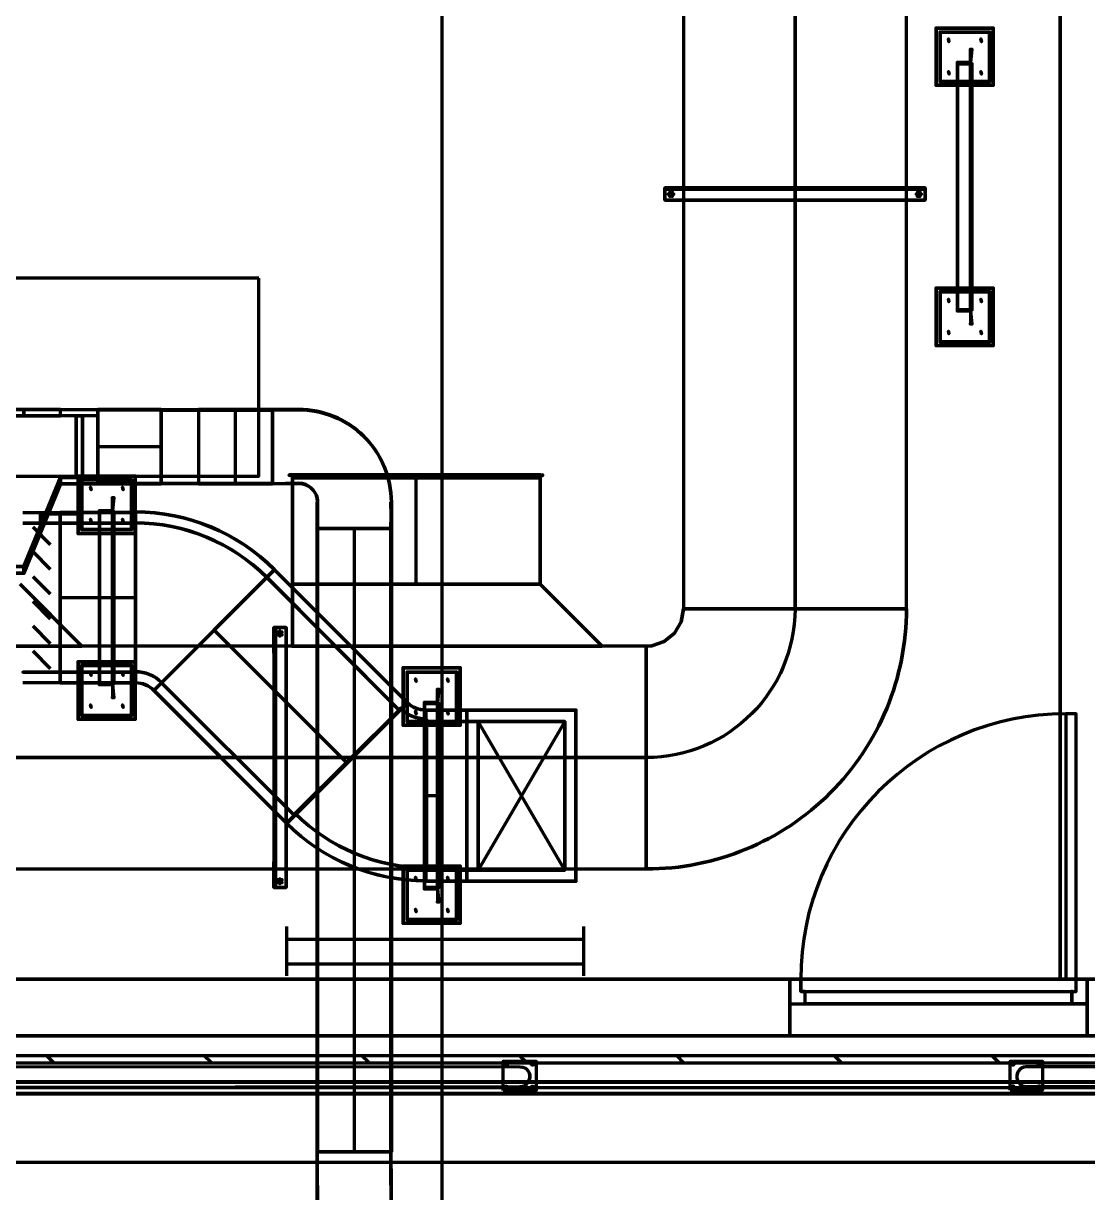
# Model space of a CAD drawing. Extents: x 0 to 1153, y 0 to 816.
# Drawn here: x 434.04 to 461.84, y 573.39 to 603.92 of the extents above; entities that cross this region are included whole.
import ezdxf

# ---------------------------------------------------------------- set-up
doc = ezdxf.new("R2010")
doc.units = 0
doc.header["$MEASUREMENT"] = 0
for name, color, linetype in [('Arch', 7, 'Continuous'), ('Electrical', 7, 'Continuous'), ('Hatch', 7, 'Continuous'), ('HVAC', 7, 'Continuous')]:
    doc.layers.add(name, color=color, linetype=linetype)

msp = doc.modelspace()

# ---------------------------------------------------------------- linework, layer by layer
at = {"layer": 'Arch', "color": 11, "linetype": 'Continuous', "lineweight": 211}
for p, q in [((444.976, 361.77), (444.976, 717.391)), ((434.287, 590.772), (434.742, 590.317)), ((434.287, 590.127), (434.742, 589.672)), ((434.287, 589.481), (434.742, 589.026)), ((434.287, 588.836), (434.742, 588.37)), ((434.287, 588.19), (434.742, 587.724)), ((434.287, 587.534), (434.742, 587.079)), ((434.837, 576.781), (434.647, 576.972)), ((438.954, 576.781), (438.753, 576.972)), ((443.071, 576.781), (442.87, 576.972)), ((447.188, 576.781), (446.987, 576.972)), ((451.295, 576.781), (451.104, 576.972)), ((455.411, 576.781), (455.221, 576.972)), ((459.528, 576.781), (459.338, 576.972)), ((917.988, 574.178), (110.871, 574.178))]:
    msp.add_line(p, q, dxfattribs=at)
for points in [[(113.961, 576.972), (487.701, 576.972), (487.701, 638.81), (487.892, 638.81), (683.154, 638.81), (683.154, 638.609), (683.154, 383.254), (870.49, 383.254), (870.49, 383.053), (683.154, 383.053), (682.964, 383.064), (487.892, 383.064), (487.701, 383.064), (487.701, 454.3), (113.961, 454.3)], [(232.177, 578.961), (461.116, 578.961), (462.608, 578.961), (494.834, 578.961), (462.608, 578.961), (462.608, 632.09), (462.608, 633.571), (231.436, 633.571), (462.608, 633.571), (462.608, 632.09), (462.608, 578.961), (462.608, 633.095), (462.608, 578.961), (461.116, 578.961), (461.116, 632.09), (232.918, 632.09), (461.116, 632.09), (461.116, 578.961), (461.116, 631.603), (461.116, 578.961), (233.669, 578.961), (233.669, 579.744), (233.669, 578.961), (232.177, 578.961)], [(461.423, 578.644), (461.423, 578.644), (461.423, 578.644)], [(461.825, 578.316), (461.825, 578.316), (461.825, 578.316)], [(232.177, 577.48), (233.669, 577.48), (233.669, 577.511), (193.601, 577.511), (232.918, 577.511), (233.669, 577.511), (233.669, 577.48), (494.834, 577.48)], [(494.834, 577.48), (232.177, 577.48)], [(113.961, 576.781), (487.701, 576.781), (487.701, 454.501), (113.961, 454.501)]]:
    msp.add_lwpolyline(points, dxfattribs=at)
for points in [[(461.264, 585.893), (461.264, 578.961), (461.539, 578.961), (461.539, 585.893), (461.264, 585.893, 0.414212), (454.342, 578.961), (454.342, 578.644), (461.539, 578.644), (461.539, 578.961), (461.825, 578.961), (454.057, 578.961), (461.825, 578.961), (461.825, 577.48), (454.057, 577.48), (461.825, 577.48), (461.825, 578.961), (454.057, 578.961), (454.057, 577.48), (454.057, 578.961), (454.057, 578.316), (454.459, 578.316), (454.459, 578.644), (454.342, 578.644), (454.342, 578.961), (454.057, 578.961), (454.057, 578.316), (461.825, 578.316), (461.825, 578.961), (461.825, 578.316), (461.423, 578.316), (454.459, 578.316), (454.459, 578.644), (461.423, 578.644), (461.423, 578.316), (461.423, 578.644), (461.539, 578.644), (461.539, 578.961), (454.342, 578.961)], [(447.237, 576.548), (447.26, 576.497), (447.271, 576.443), (447.271, 576.389), (447.236, 576.284), (447.236, 576.284), (447.236, 576.284), (447.271, 576.389), (447.271, 576.443), (447.26, 576.497), (447.237, 576.548, 0.273457), (447.019, 576.665), (432.113, 576.675), (432.059, 576.664), (432.009, 576.643), (431.953, 576.603), (431.91, 576.548, 0.273837), (431.91, 576.284, 0.27367), (432.128, 576.146), (447.005, 576.158, 0.273558), (447.236, 576.284)], [(475.139, 576.675), (460.223, 576.675), (460.168, 576.664), (460.118, 576.643), (460.063, 576.603), (460.02, 576.548), (459.996, 576.497), (459.985, 576.443), (459.985, 576.389), (459.996, 576.335), (460.02, 576.284, 0.273578), (460.248, 576.157), (475.153, 576.157)]]:
    msp.add_lwpolyline(points, format="xyb", dxfattribs=at)
for points in [[(446.574, 576.051), (446.574, 576.823), (447.432, 576.823), (447.432, 576.051)], [(459.814, 576.061), (459.814, 576.823), (460.661, 576.823), (460.661, 576.061)]]:
    msp.add_lwpolyline(points, close=True, dxfattribs=at)
for centre in [(446.654, 576.755), (447.342, 576.755), (459.883, 576.755), (460.571, 576.755), (459.883, 576.141), (460.571, 576.141), (446.654, 576.13), (447.342, 576.13)]:
    msp.add_circle(centre, 0.037, dxfattribs=at)
msp.add_arc((460.243, 576.416), 0.259, 91.3047, 210.6052, dxfattribs=at)
for p in [(461.423, 578.644), (461.825, 578.316)]:
    msp.add_point(p, dxfattribs=at)
at = {"layer": 'Electrical', "color": 5, "linetype": 'Continuous', "lineweight": 211}
msp.add_lwpolyline([(440.193, 597.27), (417.555, 597.27), (417.555, 592.095), (440.193, 592.095)], close=True, dxfattribs=at)
at = {"layer": 'Hatch', "color": 5, "linetype": 'Continuous', "lineweight": 211}
for p, q in [((439.579, 593.841), (439.579, 593.82)), ((437.642, 592.868), (435.991, 592.868)), ((442.69, 574.453), (442.69, 590.73)), ((440.923, 579.046), (440.923, 580.337)), ((448.68, 579.046), (448.68, 580.337)), ((440.923, 580.009), (448.68, 580.009)), ((440.923, 579.363), (448.68, 579.363)), ((388.26, 576.136), (500.877, 576.136))]:
    msp.add_line(p, q, dxfattribs=at)
for points in [[(433.081, 593.672), (433.081, 593.841), (403.204, 593.841), (433.081, 593.841), (433.081, 593.672), (403.204, 593.672), (403.204, 593.841), (403.204, 593.672), (433.081, 593.672), (433.081, 593.841), (433.081, 593.672), (434.054, 593.672), (434.054, 593.841), (434.054, 593.672)], [(435.991, 593.672), (435.017, 593.672), (435.017, 593.841), (435.991, 593.841)], [(435.589, 592.063), (435.589, 593.672), (435.42, 593.672), (435.42, 592.063), (435.42, 593.672), (435.589, 593.672), (435.589, 592.063), (435.42, 592.063)], [(439.579, 591.894), (439.579, 593.82), (440.552, 593.841), (440.552, 591.894), (440.552, 593.841), (440.552, 591.894), (439.579, 591.894), (439.579, 593.82), (438.616, 593.82), (438.616, 591.894), (438.616, 591.894), (437.642, 591.894), (437.642, 593.82), (435.991, 593.82), (437.642, 593.841), (435.991, 593.841), (437.642, 593.841), (437.642, 591.915), (438.616, 591.894), (439.579, 591.915), (438.616, 591.894)], [(437.642, 593.841), (438.616, 593.841), (438.616, 593.82)], [(434.054, 589.566), (435.017, 591.894), (434.054, 589.566), (434.054, 589.735)], [(441.717, 590.73), (441.717, 591.418), (441.727, 590.73), (441.727, 591.418), (441.717, 590.73), (443.653, 590.73)], [(443.643, 591.418), (443.643, 590.73), (443.653, 591.418), (443.653, 590.73)], [(441.717, 574.453), (443.643, 574.453), (443.643, 590.73), (443.653, 574.453), (443.653, 590.73), (443.653, 574.453), (441.717, 574.453), (441.717, 590.73), (441.727, 574.453), (441.717, 590.73), (443.653, 590.73), (441.727, 590.73), (441.717, 574.453), (443.653, 574.453)]]:
    msp.add_lwpolyline(points, close=True, dxfattribs=at)
for points in [[(433.081, 589.735), (434.054, 589.735), (435.017, 592.063), (435.991, 592.063), (435.017, 592.063), (435.017, 591.894), (435.991, 591.894), (435.991, 592.063), (435.991, 591.894), (437.642, 591.894), (435.991, 591.915), (437.642, 591.894), (437.642, 593.841), (437.642, 591.915), (440.552, 591.915), (439.579, 591.894), (440.552, 591.894), (441.224, 591.905, -0.414277), (441.727, 591.423, 0.414179), (441.23, 591.915), (440.552, 591.894), (441.224, 591.905, -0.414277), (441.727, 591.423, 0.414179), (441.23, 591.915), (440.552, 591.894), (440.552, 593.841), (437.642, 593.82), (440.552, 593.82), (441.224, 593.831, -0.414219), (443.653, 591.423, 0.414216), (441.23, 593.841), (440.552, 593.82), (441.224, 593.831, -0.414219), (443.653, 591.423, 0.414216), (441.23, 593.841), (440.552, 593.841), (438.616, 593.841), (438.616, 591.894), (437.642, 591.915), (435.991, 591.894), (435.991, 593.841), (435.991, 593.672), (435.017, 593.672), (435.017, 593.841), (434.054, 593.841), (433.081, 593.841), (435.991, 593.841), (435.991, 591.894), (435.017, 591.894), (435.017, 592.063), (434.054, 589.735), (433.081, 589.735)], [(385.313, 576.284, 0.414223), (386.313, 577.268), (386.292, 577.945), (386.62, 577.945), (386.599, 577.268), (386.599, 577.945), (386.62, 577.945), (386.588, 577.273, 0.414214), (387.583, 576.294), (388.26, 576.294), (388.26, 576.294), (387.583, 576.273), (388.26, 576.294), (500.877, 576.294), (388.26, 576.273), (500.877, 576.273), (388.26, 576.294), (388.26, 575.966), (384.641, 575.966)]]:
    msp.add_lwpolyline(points, format="xyb", dxfattribs=at)
for points in [[(434.054, 593.672), (435.017, 593.672), (434.054, 593.672)], [(433.081, 589.566), (434.054, 589.566), (434.054, 589.566), (433.081, 589.566)], [(500.877, 575.966), (388.26, 575.966), (388.26, 576.294), (388.26, 575.966), (384.641, 575.966)], [(384.641, 575.987), (388.26, 575.987), (500.877, 575.987), (388.26, 575.966), (500.877, 575.966)], [(441.727, 572.707), (441.717, 573.871), (441.717, 572.061), (441.717, 574.453), (441.727, 572.707)], [(441.727, 573.871), (441.717, 574.453), (441.717, 573.871)], [(443.653, 572.707), (443.643, 573.871), (443.653, 572.061), (443.643, 574.453), (443.653, 572.707)], [(443.653, 573.871), (443.643, 574.453), (443.643, 573.871)]]:
    msp.add_lwpolyline(points, dxfattribs=at)
msp.add_point((434.054, 589.566), dxfattribs=at)
at = {"layer": 'HVAC', "color": 6, "linetype": 'Continuous', "lineweight": 211}
for p, q in [((444.299, 589.28), (444.299, 592.053)), ((435.589, 591.111), (435.589, 591.153)), ((434.562, 590.868), (434.478, 590.868)), ((435.007, 588.931), (436.975, 588.931)), ((439.028, 588.073), (442.5, 584.602)), ((444.553, 583.755), (444.945, 583.755))]:
    msp.add_line(p, q, dxfattribs=at)
for points in [[(352.933, 582.168), (394.674, 582.168), (398.547, 581.999), (422.751, 581.999), (426.635, 581.84), (450.31, 581.84, 0.414674), (457.105, 588.634), (457.105, 605.123), (457.105, 610.944), (457.105, 614.553), (451.284, 614.553), (451.284, 610.944), (451.284, 605.123), (451.284, 588.634), (454.194, 588.634), (454.194, 605.123), (454.194, 588.634, -0.414213), (450.31, 584.75), (426.635, 584.75), (450.31, 584.75), (450.31, 581.84), (450.31, 587.661), (450.31, 584.75)], [(434.033, 591.153), (435.007, 591.153), (436.975, 591.153), (435.007, 591.153), (435.007, 586.698), (435.007, 591.153), (435.007, 586.698), (436.975, 586.698), (436.975, 591.153), (436.975, 591.153), (436.975, 586.698), (436.975, 586.698), (436.975, 591.153), (436.97, 586.708, -0.19894), (437.452, 586.497), (440.603, 589.659, 0.198915), (436.97, 591.164, -0.198915), (440.605, 589.65), (437.452, 586.497), (440.923, 583.025), (444.077, 586.179), (444.077, 586.179), (440.923, 583.025), (440.923, 583.025), (437.452, 586.508, 0.19894), (436.975, 586.698), (435.007, 586.698), (434.033, 586.698)], [(434.033, 590.868), (435.007, 590.868), (436.975, 590.868), (436.97, 586.994, -0.198912), (437.655, 586.71, 0.198912), (436.97, 586.994, -0.198912), (437.655, 586.71, 0.198912), (436.97, 586.994, -0.198912), (437.655, 586.71, 0.198912), (436.975, 586.983), (436.97, 590.878, -0.19891), (440.401, 589.457, 0.19891), (436.97, 590.878, -0.19891), (440.401, 589.457, 0.19891), (436.97, 590.878, -0.19891), (440.404, 589.449), (443.865, 585.978), (441.124, 583.237), (443.865, 585.978), (440.401, 589.457, 0.19891), (436.975, 590.868), (435.007, 590.868), (435.007, 586.983), (436.975, 586.983), (435.007, 586.983), (435.007, 590.868), (435.007, 586.983), (435.007, 590.868), (434.033, 590.868)], [(454.194, 588.634), (457.105, 588.634), (451.284, 588.634), (454.194, 588.634), (457.105, 588.634), (451.284, 588.634), (451.22, 588.296), (451.051, 587.999), (450.776, 587.777), (450.458, 587.671), (450.31, 587.661), (450.31, 584.75), (450.31, 581.84), (450.31, 587.661), (450.31, 584.75), (450.31, 581.84), (450.31, 587.661), (450.458, 587.671), (450.776, 587.777), (451.051, 587.999), (451.22, 588.296), (451.284, 588.634), (454.194, 588.634), (457.105, 588.634), (451.284, 588.634), (457.105, 588.634), (451.284, 588.634), (451.22, 588.296), (451.051, 587.999), (450.776, 587.777), (450.458, 587.671), (450.31, 587.661), (450.31, 581.84, 0.414674), (457.105, 588.634, -0.414674), (450.31, 581.84), (450.31, 587.661), (426.635, 587.661)]]:
    msp.add_lwpolyline(points, format="xyb", dxfattribs=at)
for points in [[(457.877, 603.8), (459.37, 603.8), (459.37, 602.308), (457.877, 602.308), (457.877, 603.8), (457.877, 602.308), (459.37, 602.308), (459.37, 603.8)], [(459.274, 603.695), (459.274, 602.403), (457.983, 602.403), (457.983, 603.695), (459.274, 603.695), (457.983, 603.695), (457.983, 602.403), (459.274, 602.403)], [(458.777, 602.901), (458.809, 602.869), (458.438, 602.869), (458.438, 602.901), (458.777, 602.901), (458.777, 603.239), (458.809, 603.239), (458.777, 602.901), (458.438, 602.901), (458.438, 602.869), (458.777, 602.901), (458.809, 603.239)], [(458.438, 602.869), (458.438, 602.869), (458.438, 602.901)], [(458.438, 596.413), (458.438, 596.445), (458.438, 596.413), (458.809, 596.445), (458.438, 596.445), (458.438, 596.413), (458.777, 596.413), (458.777, 596.075), (458.809, 596.075), (458.777, 596.445), (458.777, 602.869), (458.809, 596.445), (458.438, 596.445), (458.438, 602.869), (458.809, 602.869), (458.809, 596.445), (458.809, 602.869), (458.438, 602.869), (458.438, 596.445), (458.809, 596.445)], [(457.592, 599.588), (450.797, 599.588), (457.592, 599.63), (457.592, 599.302), (457.592, 599.63), (450.797, 599.63), (450.797, 599.302), (450.797, 599.63)], [(457.417, 599.503), (457.452, 599.478), (457.452, 599.455), (457.436, 599.435), (457.414, 599.43), (457.393, 599.438), (457.381, 599.458), (457.383, 599.481), (457.4, 599.499), (457.414, 599.503), (457.383, 599.481), (457.417, 599.429), (457.395, 599.437), (457.381, 599.458), (457.383, 599.481), (457.4, 599.499), (457.423, 599.503), (457.443, 599.493), (457.454, 599.472), (457.454, 599.47), (457.454, 599.514), (457.454, 599.463), (457.445, 599.442), (457.439, 599.437), (457.486, 599.461), (457.486, 599.461), (457.436, 599.435), (457.426, 599.431), (457.454, 599.408), (457.423, 599.43), (457.39, 599.408), (457.42, 599.43), (457.369, 599.461), (457.369, 599.461), (457.39, 599.408), (457.454, 599.408), (457.486, 599.461), (457.454, 599.514), (457.39, 599.514), (457.369, 599.461), (457.39, 599.408), (457.454, 599.408), (457.454, 599.408), (457.486, 599.461), (457.486, 599.461), (457.454, 599.514), (457.454, 599.514), (457.39, 599.514), (457.369, 599.461), (457.369, 599.461), (457.39, 599.408), (457.454, 599.408), (457.486, 599.461), (457.454, 599.514), (457.39, 599.514), (457.369, 599.461), (457.39, 599.408), (457.454, 599.408), (457.454, 599.408), (457.486, 599.461), (457.486, 599.461), (457.454, 599.514), (457.454, 599.514), (457.39, 599.514), (457.369, 599.461), (457.369, 599.461), (457.39, 599.408), (457.454, 599.408), (457.486, 599.461), (457.454, 599.514), (457.39, 599.514), (457.369, 599.461), (457.39, 599.408), (457.454, 599.408), (457.486, 599.461), (457.454, 599.514), (457.39, 599.514)], [(457.877, 597.006), (459.37, 597.006), (459.37, 595.514), (457.877, 595.514), (457.877, 597.006), (457.877, 595.514), (459.37, 595.514), (459.37, 597.006)], [(459.274, 595.609), (457.983, 595.609), (457.983, 596.911), (459.274, 596.911), (459.274, 595.609), (459.274, 596.911), (457.983, 596.911), (457.983, 595.609)], [(458.777, 596.413), (458.777, 596.413), (458.809, 596.445)], [(458.809, 596.075), (458.777, 596.075), (458.809, 596.075), (458.777, 596.413)], [(435.472, 592.095), (436.965, 592.095), (436.965, 590.603), (435.472, 590.603), (435.472, 592.095), (435.472, 590.603), (436.965, 590.603), (436.965, 592.095)], [(447.537, 592.116), (441.071, 592.116), (447.537, 592.116), (441.071, 592.116), (447.537, 592.137), (447.537, 592.053), (447.537, 592.137), (447.537, 592.053), (447.537, 592.137), (441.071, 592.137), (441.071, 592.053), (441.071, 592.137), (441.071, 592.053), (441.071, 592.116), (440.986, 592.116), (441.071, 592.137), (441.071, 592.116), (441.071, 592.137), (440.986, 592.137), (440.986, 592.116), (440.986, 592.137), (441.071, 592.116), (441.071, 592.053), (441.071, 592.137), (447.537, 592.116), (447.612, 592.116), (447.537, 592.137), (447.537, 592.053), (447.537, 592.116), (447.537, 592.053), (441.071, 592.053), (447.537, 592.053), (441.071, 592.053), (441.071, 592.116), (441.071, 592.053), (447.537, 592.053), (447.537, 592.116), (441.071, 592.116), (447.537, 592.116), (441.071, 592.116), (447.537, 592.137), (441.071, 592.137), (447.537, 592.137), (447.612, 592.137), (447.612, 592.137)], [(441.071, 589.28), (441.071, 587.661), (449.157, 587.661), (447.537, 589.28), (441.071, 589.28), (441.071, 587.661), (449.157, 587.661), (447.537, 589.28), (441.071, 589.28), (441.071, 589.28), (441.071, 587.661), (449.157, 587.661), (447.537, 589.28), (441.071, 589.28), (441.071, 587.661), (449.157, 587.661), (447.537, 589.28), (441.071, 589.28), (441.071, 589.28), (441.071, 587.661), (449.157, 587.661), (447.537, 589.28), (441.071, 589.28), (447.537, 589.28), (447.537, 592.053), (447.537, 589.28), (449.157, 587.661), (441.071, 587.661), (441.071, 589.28), (447.537, 589.28), (441.071, 589.28), (441.071, 592.053), (447.537, 592.053), (441.071, 592.053)], [(441.071, 592.053), (447.537, 592.053), (441.071, 592.053), (447.537, 592.053)], [(436.869, 592), (436.869, 590.709), (435.568, 590.709), (435.568, 592), (436.869, 592), (435.568, 592), (435.568, 590.709), (436.869, 590.709)], [(436.372, 591.196), (436.404, 591.164), (436.033, 591.164), (436.033, 591.196), (436.372, 591.196), (436.372, 591.534), (436.404, 591.534), (436.372, 591.196), (436.033, 591.196), (436.033, 591.164), (436.372, 591.196), (436.404, 591.534)], [(434.478, 591.111), (434.52, 591.153), (435.504, 591.153), (434.52, 591.111), (435.504, 591.111), (434.478, 591.111), (434.478, 590.868), (434.562, 590.868), (434.562, 591.111), (434.435, 591.153)], [(436.033, 591.164), (436.033, 591.164), (436.033, 591.196)], [(436.033, 586.655), (436.033, 586.687), (436.033, 586.655), (436.404, 586.687), (436.033, 586.687), (436.033, 586.655), (436.372, 586.655), (436.372, 586.317), (436.404, 586.317), (436.372, 586.687), (436.372, 591.164), (436.404, 586.687), (436.033, 586.687), (436.033, 591.164), (436.404, 591.164), (436.404, 586.687), (436.404, 591.164), (436.033, 591.164), (436.033, 586.687), (436.404, 586.687)], [(436.975, 590.868), (436.975, 586.983), (436.975, 590.868), (436.975, 586.983), (436.975, 590.868), (436.975, 586.983)], [(440.605, 589.65), (444.077, 586.179), (440.605, 589.65), (437.452, 586.497)], [(437.653, 586.698), (440.404, 589.449), (437.653, 586.698), (440.404, 589.449), (437.653, 586.698), (440.404, 589.449), (437.653, 586.698), (441.124, 583.237), (437.653, 586.698), (440.404, 589.449)], [(440.627, 588.148), (440.627, 581.353), (440.584, 588.148), (440.902, 588.148), (440.584, 588.148), (440.584, 581.353), (440.902, 581.353), (440.584, 581.353)], [(435.472, 587.248), (436.965, 587.248), (436.965, 585.756), (435.472, 585.756), (435.472, 587.248), (435.472, 585.756), (436.965, 585.756), (436.965, 587.248)], [(436.869, 585.851), (435.568, 585.851), (435.568, 587.153), (436.869, 587.153), (436.869, 585.851), (436.869, 587.153), (435.568, 587.153), (435.568, 585.851)], [(443.96, 587.089), (445.453, 587.089), (445.453, 585.597), (443.96, 585.597), (443.96, 587.089), (443.96, 585.597), (445.453, 585.597), (445.453, 587.089)], [(445.357, 586.983), (445.357, 585.692), (444.066, 585.692), (444.066, 586.983), (445.357, 586.983), (444.066, 586.983), (444.066, 585.692), (445.357, 585.692)], [(436.372, 586.655), (436.372, 586.655), (436.404, 586.687)], [(436.404, 586.317), (436.372, 586.317), (436.404, 586.317), (436.372, 586.655)], [(444.86, 586.19), (444.892, 586.158), (444.521, 586.158), (444.521, 586.19), (444.86, 586.19), (444.86, 586.528), (444.892, 586.528), (444.86, 586.19), (444.521, 586.19), (444.521, 586.158), (444.86, 586.19), (444.892, 586.528)], [(441.145, 583.29), (443.897, 586.031), (441.145, 583.29), (443.897, 586.031), (441.145, 583.29), (443.897, 586.031)], [(444.521, 586.158), (444.521, 586.158), (444.521, 586.19)], [(444.521, 581.321), (444.521, 581.353), (444.521, 581.321), (444.892, 581.353), (444.521, 581.353), (444.521, 581.321), (444.86, 581.321), (444.86, 580.983), (444.892, 580.983), (444.86, 581.353), (444.86, 586.158), (444.892, 581.353), (444.521, 581.353), (444.521, 586.158), (444.892, 586.158), (444.892, 581.353), (444.892, 586.158), (444.521, 586.158), (444.521, 581.353), (444.892, 581.353)], [(443.96, 581.914), (445.453, 581.914), (445.453, 580.422), (443.96, 580.422), (443.96, 581.914), (443.96, 580.422), (445.453, 580.422), (445.453, 581.914)], [(445.357, 580.517), (444.066, 580.517), (444.066, 581.808), (445.357, 581.808), (445.357, 580.517), (445.357, 581.808), (444.066, 581.808), (444.066, 580.517)], [(444.86, 581.321), (444.86, 581.321), (444.892, 581.353)], [(444.892, 580.983), (444.86, 580.983), (444.892, 580.983), (444.86, 581.321)]]:
    msp.add_lwpolyline(points, close=True, dxfattribs=at)
for points in [[(457.983, 603.695), (457.983, 603.695), (457.983, 603.695)], [(459.37, 603.8), (459.37, 603.8), (459.37, 603.8)], [(458.2, 603.515), (458.212, 603.442), (458.2, 603.515), (458.212, 603.442), (458.2, 603.515), (458.212, 603.442), (458.212, 603.442)], [(459.047, 603.515), (459.061, 603.443), (459.047, 603.515), (459.061, 603.443), (459.047, 603.515), (459.061, 603.443), (459.061, 603.443)], [(458.2, 602.668), (458.217, 602.598), (458.2, 602.668), (458.217, 602.598), (458.2, 602.668), (458.217, 602.598), (458.217, 602.598)], [(459.047, 602.668), (459.064, 602.598), (459.047, 602.668), (459.064, 602.598), (459.047, 602.668), (459.064, 602.598), (459.064, 602.598)], [(457.877, 602.308), (457.877, 602.308), (457.877, 602.308)], [(457.983, 602.403), (457.983, 602.403), (457.983, 602.403)], [(459.274, 602.403), (459.274, 602.403), (459.274, 602.403)], [(459.37, 602.308), (459.37, 602.308), (459.37, 602.308)], [(450.924, 599.514), (450.986, 599.455), (450.892, 599.461), (450.924, 599.514), (450.986, 599.455), (450.892, 599.461), (450.924, 599.514), (450.986, 599.455), (450.924, 599.408), (450.986, 599.455), (450.924, 599.514), (450.892, 599.461), (450.924, 599.408), (450.986, 599.455), (450.924, 599.514), (450.892, 599.461), (450.924, 599.408), (450.986, 599.455), (450.924, 599.514), (450.892, 599.461), (450.924, 599.408), (450.986, 599.455), (450.924, 599.514), (450.892, 599.461), (450.924, 599.408), (450.986, 599.455), (450.924, 599.514), (450.892, 599.461), (450.924, 599.408), (450.986, 599.455), (450.924, 599.514), (450.892, 599.461), (450.924, 599.408), (450.986, 599.455), (450.924, 599.514), (450.892, 599.461)], [(450.797, 599.302), (457.592, 599.302), (450.797, 599.302)], [(459.37, 597.006), (459.37, 597.006), (459.37, 597.006)], [(457.983, 596.911), (457.983, 596.911), (457.983, 596.911)], [(458.2, 596.72), (458.212, 596.648), (458.2, 596.72), (458.212, 596.648), (458.2, 596.72), (458.212, 596.648), (458.212, 596.648)], [(459.047, 596.72), (459.061, 596.649), (459.047, 596.72), (459.061, 596.649), (459.047, 596.72), (459.061, 596.649), (459.061, 596.649)], [(459.274, 596.911), (459.274, 596.911), (459.274, 596.911)], [(458.2, 595.884), (458.212, 595.812), (458.2, 595.884), (458.212, 595.812), (458.2, 595.884), (458.212, 595.812), (458.212, 595.812)], [(459.047, 595.884), (459.061, 595.813), (459.047, 595.884), (459.061, 595.813), (459.047, 595.884), (459.061, 595.813), (459.061, 595.813)], [(457.877, 595.514), (457.877, 595.514), (457.877, 595.514)], [(457.983, 595.609), (457.983, 595.609), (457.983, 595.609)], [(459.37, 595.514), (459.37, 595.514), (459.37, 595.514)], [(436.965, 592.095), (436.965, 592.095), (436.965, 592.095)], [(435.568, 592), (435.568, 592), (435.568, 592)], [(435.795, 591.809), (435.81, 591.738), (435.795, 591.809), (435.81, 591.738), (435.795, 591.809), (435.81, 591.738), (435.81, 591.738)], [(436.631, 591.809), (436.646, 591.738), (436.631, 591.809), (436.646, 591.738), (436.631, 591.809), (436.646, 591.738), (436.646, 591.738)], [(434.033, 591.153), (435.007, 591.153), (435.007, 586.698), (434.033, 586.698)], [(435.795, 590.973), (435.81, 590.902), (435.795, 590.973), (435.81, 590.902), (435.795, 590.973), (435.81, 590.902), (435.81, 590.902)], [(436.631, 590.973), (436.646, 590.902), (436.631, 590.973), (436.646, 590.902), (436.631, 590.973), (436.646, 590.902), (436.646, 590.902)], [(435.472, 590.603), (435.472, 590.603), (435.472, 590.603)], [(435.568, 590.709), (435.568, 590.709), (435.568, 590.709)], [(436.869, 590.709), (436.869, 590.709), (436.869, 590.709)], [(436.965, 590.603), (436.965, 590.603), (436.965, 590.603)], [(427.482, 587.661), (435.568, 587.661), (433.959, 589.28)], [(427.482, 587.661), (435.568, 587.661), (433.959, 589.28)], [(427.482, 587.661), (435.568, 587.661), (433.959, 589.28)], [(427.482, 587.661), (435.568, 587.661), (433.959, 589.28)], [(427.482, 587.661), (435.568, 587.661), (433.959, 589.28)], [(427.482, 587.661), (435.568, 587.661), (433.959, 589.28)], [(440.902, 581.353), (440.902, 588.148), (440.902, 581.353)], [(440.69, 587.957), (440.752, 588.028), (440.69, 587.957), (440.752, 588.028), (440.69, 587.957), (440.752, 588.028), (440.796, 587.957), (440.752, 588.028), (440.69, 587.957), (440.743, 587.925), (440.796, 587.957), (440.752, 588.028), (440.69, 587.957), (440.743, 587.925), (440.796, 587.957), (440.752, 588.028), (440.69, 587.957), (440.743, 587.925), (440.796, 587.957), (440.752, 588.028), (440.69, 587.957), (440.743, 587.925), (440.796, 587.957), (440.752, 588.028), (440.69, 587.957), (440.743, 587.925), (440.796, 587.957), (440.752, 588.028), (440.69, 587.957), (440.743, 587.925), (440.796, 587.957), (440.752, 588.028), (440.69, 587.957), (440.743, 587.925)], [(441.071, 587.661), (441.071, 587.661), (441.071, 587.661)], [(436.965, 587.248), (436.965, 587.248), (436.965, 587.248)], [(435.007, 586.983), (434.033, 586.983), (435.007, 586.983)], [(435.568, 587.153), (435.568, 587.153), (435.568, 587.153)], [(435.795, 586.962), (435.81, 586.891), (435.795, 586.962), (435.81, 586.891), (435.795, 586.962), (435.81, 586.891), (435.81, 586.891)], [(436.631, 586.962), (436.646, 586.891), (436.631, 586.962), (436.646, 586.891), (436.631, 586.962), (436.646, 586.891), (436.646, 586.891)], [(436.869, 587.153), (436.869, 587.153), (436.869, 587.153)], [(444.066, 586.983), (444.066, 586.983), (444.066, 586.983)], [(445.453, 587.089), (445.453, 587.089), (445.453, 587.089)], [(444.283, 586.803), (444.3, 586.734), (444.283, 586.803), (444.3, 586.734), (444.283, 586.803), (444.3, 586.734), (444.3, 586.734)], [(445.119, 586.803), (445.136, 586.734), (445.119, 586.803), (445.136, 586.734), (445.119, 586.803), (445.136, 586.734), (445.136, 586.734)], [(437.452, 586.497), (437.452, 586.497), (437.452, 586.497)], [(435.795, 586.126), (435.81, 586.055), (435.795, 586.126), (435.81, 586.055), (435.795, 586.126), (435.81, 586.055), (435.81, 586.055)], [(436.631, 586.126), (436.646, 586.055), (436.631, 586.126), (436.646, 586.055), (436.631, 586.126), (436.646, 586.055), (436.646, 586.055)], [(444.283, 585.957), (444.3, 585.887), (444.283, 585.957), (444.3, 585.887), (444.283, 585.957), (444.3, 585.887), (444.3, 585.887)], [(444.553, 585.989), (444.553, 585.989), (444.553, 585.989)], [(448.469, 581.522), (444.945, 581.522), (444.945, 585.989), (448.469, 585.989)], [(445.119, 585.957), (445.136, 585.887), (445.119, 585.957), (445.136, 585.887), (445.119, 585.957), (445.136, 585.887), (445.136, 585.887)], [(435.472, 585.756), (435.472, 585.756), (435.472, 585.756)], [(435.568, 585.851), (435.568, 585.851), (435.568, 585.851)], [(436.965, 585.756), (436.965, 585.756), (436.965, 585.756)], [(444.066, 585.692), (444.066, 585.692), (444.066, 585.692)], [(445.918, 585.692), (445.918, 581.808), (444.945, 581.808), (448.183, 581.808), (445.918, 581.808), (445.918, 585.692), (444.945, 585.692), (444.945, 581.808), (444.945, 585.692), (445.918, 585.692), (448.183, 585.692), (448.183, 581.808), (444.945, 581.808), (444.945, 585.692), (444.945, 581.808), (445.918, 581.808), (445.918, 585.692), (445.918, 581.808), (448.183, 581.808), (448.183, 585.692), (445.918, 585.692), (445.918, 581.808), (444.945, 581.808), (448.183, 581.808), (445.918, 581.808), (445.918, 585.692), (448.183, 585.692), (448.183, 581.808), (445.918, 581.808), (445.918, 585.692), (448.183, 585.692), (448.183, 581.808), (445.918, 585.692), (444.945, 585.692), (444.945, 581.808), (444.553, 581.808), (444.945, 581.808), (444.945, 585.692), (444.945, 581.808), (444.945, 585.692), (448.183, 585.692), (444.945, 585.692), (444.553, 585.692), (444.553, 581.808), (444.553, 585.692), (444.945, 585.692), (448.183, 585.692), (445.918, 581.808)], [(445.357, 585.692), (445.357, 585.692), (445.357, 585.692)], [(443.96, 585.597), (443.96, 585.597), (443.96, 585.597)], [(445.453, 585.597), (445.453, 585.597), (445.453, 585.597)], [(444.066, 581.808), (444.066, 581.808), (444.066, 581.808)], [(445.357, 581.808), (445.357, 581.808), (445.357, 581.808)], [(445.453, 581.914), (445.453, 581.914), (445.453, 581.914)], [(440.69, 581.491), (440.752, 581.562), (440.69, 581.491), (440.752, 581.562), (440.69, 581.491), (440.752, 581.562), (440.796, 581.491), (440.752, 581.562), (440.69, 581.491), (440.743, 581.459), (440.796, 581.491), (440.752, 581.562), (440.69, 581.491), (440.743, 581.459), (440.796, 581.491), (440.752, 581.562), (440.69, 581.491), (440.743, 581.459), (440.796, 581.491), (440.752, 581.562), (440.69, 581.491), (440.743, 581.459), (440.796, 581.491), (440.752, 581.562), (440.69, 581.491), (440.743, 581.459), (440.796, 581.491), (440.752, 581.562), (440.69, 581.491), (440.743, 581.459), (440.796, 581.491), (440.752, 581.562), (440.69, 581.491), (440.743, 581.459)], [(444.283, 581.628), (444.3, 581.558), (444.283, 581.628), (444.3, 581.558), (444.283, 581.628), (444.3, 581.558), (444.3, 581.558)], [(445.119, 581.628), (445.136, 581.558), (445.119, 581.628), (445.136, 581.558), (445.119, 581.628), (445.136, 581.558), (445.136, 581.558)], [(445.622, 581.522), (445.622, 581.522), (445.622, 581.522)], [(444.283, 580.792), (444.297, 580.721), (444.283, 580.792), (444.297, 580.721), (444.283, 580.792), (444.297, 580.721), (444.297, 580.721)], [(445.119, 580.792), (445.134, 580.721), (445.119, 580.792), (445.134, 580.721), (445.119, 580.792), (445.134, 580.721), (445.134, 580.721)], [(444.066, 580.517), (444.066, 580.517), (444.066, 580.517)], [(443.96, 580.422), (443.96, 580.422), (443.96, 580.422)], [(445.453, 580.422), (445.453, 580.422), (445.453, 580.422)]]:
    msp.add_lwpolyline(points, dxfattribs=at)
for points in [[(444.553, 581.522), (444.553, 585.989), (444.553, 581.522), (444.945, 581.522), (448.469, 581.522), (448.469, 581.522), (445.622, 581.522), (445.622, 585.989), (448.469, 585.989), (448.469, 585.989), (445.622, 585.989), (445.622, 581.522), (448.469, 581.522), (448.469, 585.989), (448.469, 581.522), (448.469, 585.989), (445.622, 585.989), (445.622, 581.522), (445.622, 585.989), (444.945, 585.989), (444.553, 585.989), (444.553, 581.522), (444.548, 585.989, -0.198862), (444.077, 586.179), (440.914, 583.038, 0.198909), (444.548, 581.533, -0.198909), (440.923, 583.025), (444.065, 586.189, 0.198862), (444.553, 585.989), (444.945, 585.989), (444.945, 581.522), (444.945, 585.989), (444.945, 581.522)], [(444.574, 585.756), (444.574, 581.872), (444.574, 585.756), (444.574, 581.872), (444.574, 585.756), (444.569, 581.872, -0.198932), (441.138, 583.293, 0.198932), (444.569, 581.872, -0.198932), (441.138, 583.293, 0.198932), (444.569, 581.872, -0.198932), (441.138, 583.293, 0.198932), (444.574, 581.872), (444.569, 585.756, -0.198894), (443.884, 586.039, 0.198894), (444.569, 585.756, -0.198894), (443.884, 586.039, 0.198894), (444.569, 585.756, -0.198894), (443.884, 586.039, 0.198894)]]:
    msp.add_lwpolyline(points, format="xyb", close=True, dxfattribs=at)
for p in [(457.877, 603.8), (457.983, 603.695), (459.274, 603.695), (459.37, 603.8), (458.777, 603.239), (458.809, 603.239), (458.438, 602.901), (458.438, 602.869), (458.777, 602.901), (458.809, 602.869), (457.877, 602.308), (457.983, 602.403), (459.274, 602.403), (459.37, 602.308), (450.892, 599.461), (450.892, 599.461), (450.892, 599.461), (450.924, 599.408), (450.924, 599.408), (450.924, 599.408), (450.988, 599.514), (450.988, 599.514), (450.988, 599.514), (450.988, 599.408), (450.988, 599.408), (450.988, 599.408), (451.019, 599.461), (451.019, 599.461), (451.019, 599.461), (457.369, 599.461), (457.369, 599.461), (457.369, 599.461), (457.39, 599.408), (457.39, 599.408), (457.39, 599.408), (457.454, 599.514), (457.454, 599.514), (457.454, 599.514), (457.454, 599.408), (457.454, 599.408), (457.454, 599.408), (457.486, 599.461), (457.486, 599.461), (457.486, 599.461), (457.877, 597.006), (459.37, 597.006), (457.983, 596.911), (459.274, 596.911), (458.438, 596.445), (458.438, 596.413), (458.777, 596.413), (458.809, 596.445), (458.777, 596.075), (458.809, 596.075), (457.877, 595.514), (457.983, 595.609), (459.274, 595.609), (459.37, 595.514), (435.472, 592.095), (436.965, 592.095), (435.568, 592), (436.869, 592), (436.372, 591.534), (436.404, 591.534), (436.033, 591.196), (436.033, 591.164), (436.372, 591.196), (436.404, 591.164), (436.975, 591.153), (435.472, 590.603), (435.568, 590.709), (436.869, 590.709), (436.965, 590.603), (440.605, 589.65), (441.071, 589.28), (441.071, 589.28), (441.071, 589.28), (440.69, 588.021), (440.69, 588.021), (440.69, 588.021), (440.743, 588.052), (440.743, 588.052), (440.743, 588.052), (440.743, 587.925), (440.743, 587.925), (440.743, 587.925), (440.796, 588.021), (440.796, 588.021), (440.796, 588.021), (440.796, 587.957), (440.796, 587.957), (440.796, 587.957), (441.071, 587.661), (435.472, 587.248), (436.965, 587.248), (435.568, 587.153), (436.869, 587.153), (443.96, 587.089), (444.066, 586.983), (445.357, 586.983), (445.453, 587.089), (436.033, 586.687), (436.033, 586.655), (436.372, 586.655), (436.404, 586.687), (436.975, 586.698), (436.372, 586.317), (436.404, 586.317), (437.452, 586.497), (444.86, 586.528), (444.892, 586.528), (444.077, 586.179), (444.521, 586.19), (444.521, 586.158), (444.553, 585.989), (444.86, 586.19), (444.892, 586.158), (445.622, 585.989), (448.469, 585.989), (435.472, 585.756), (435.568, 585.851), (436.869, 585.851), (436.965, 585.756), (444.066, 585.692), (445.357, 585.692), (443.96, 585.597), (445.453, 585.597), (440.923, 583.025), (443.96, 581.914), (444.066, 581.808), (445.357, 581.808), (445.453, 581.914), (440.69, 581.554), (440.69, 581.554), (440.69, 581.554), (440.743, 581.575), (440.743, 581.575), (440.743, 581.575), (440.743, 581.459), (440.743, 581.459), (440.743, 581.459), (440.796, 581.554), (440.796, 581.554), (440.796, 581.554), (440.796, 581.491), (440.796, 581.491), (440.796, 581.491), (444.553, 581.522), (445.622, 581.522), (448.469, 581.522), (444.521, 581.353), (444.521, 581.321), (444.86, 581.321), (444.892, 581.353), (444.86, 580.983), (444.892, 580.983), (444.066, 580.517), (445.357, 580.517), (443.96, 580.422), (445.453, 580.422)]:
    msp.add_point(p, dxfattribs=at)

doc.saveas('drawing.dxf')
